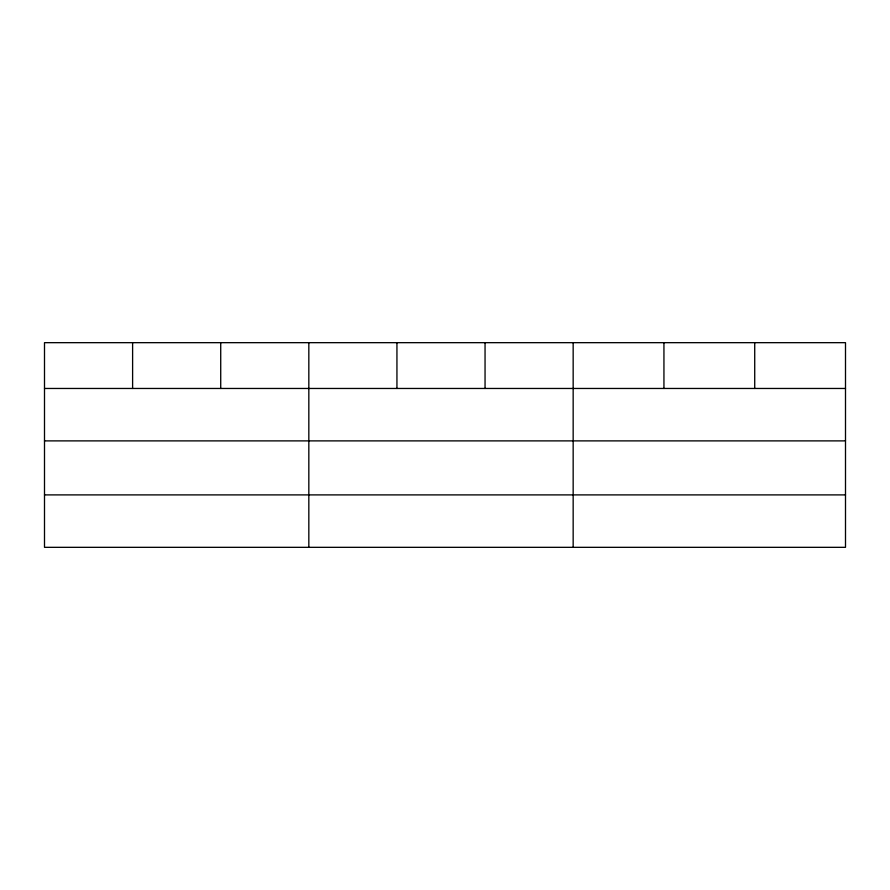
<?xml version="1.0" encoding="UTF-8"?>
<svg xmlns="http://www.w3.org/2000/svg" width="890" height="890" viewBox="0 0 890 890"><rect width="100%" height="100%" fill="white"/><g stroke="black" fill="none" stroke-linecap="round" stroke-linejoin="round"><path stroke-width="1.33" d="M845.5 440.884L845.5 342.672L44.5 342.672L44.5 547.328L845.5 547.328L845.5 440.884L44.5 440.884M44.5 388.463L845.5 388.463M44.5 494.896L845.5 494.896M754.72 342.672L754.72 388.463M663.94 342.672L663.94 388.463M573.16 342.672L573.16 547.328M485.05 342.672L485.05 388.463M396.94 342.672L396.94 388.463M308.83 342.672L308.83 547.328M220.72 342.672L220.72 388.463M132.61 342.672L132.61 388.463"/></g></svg>
